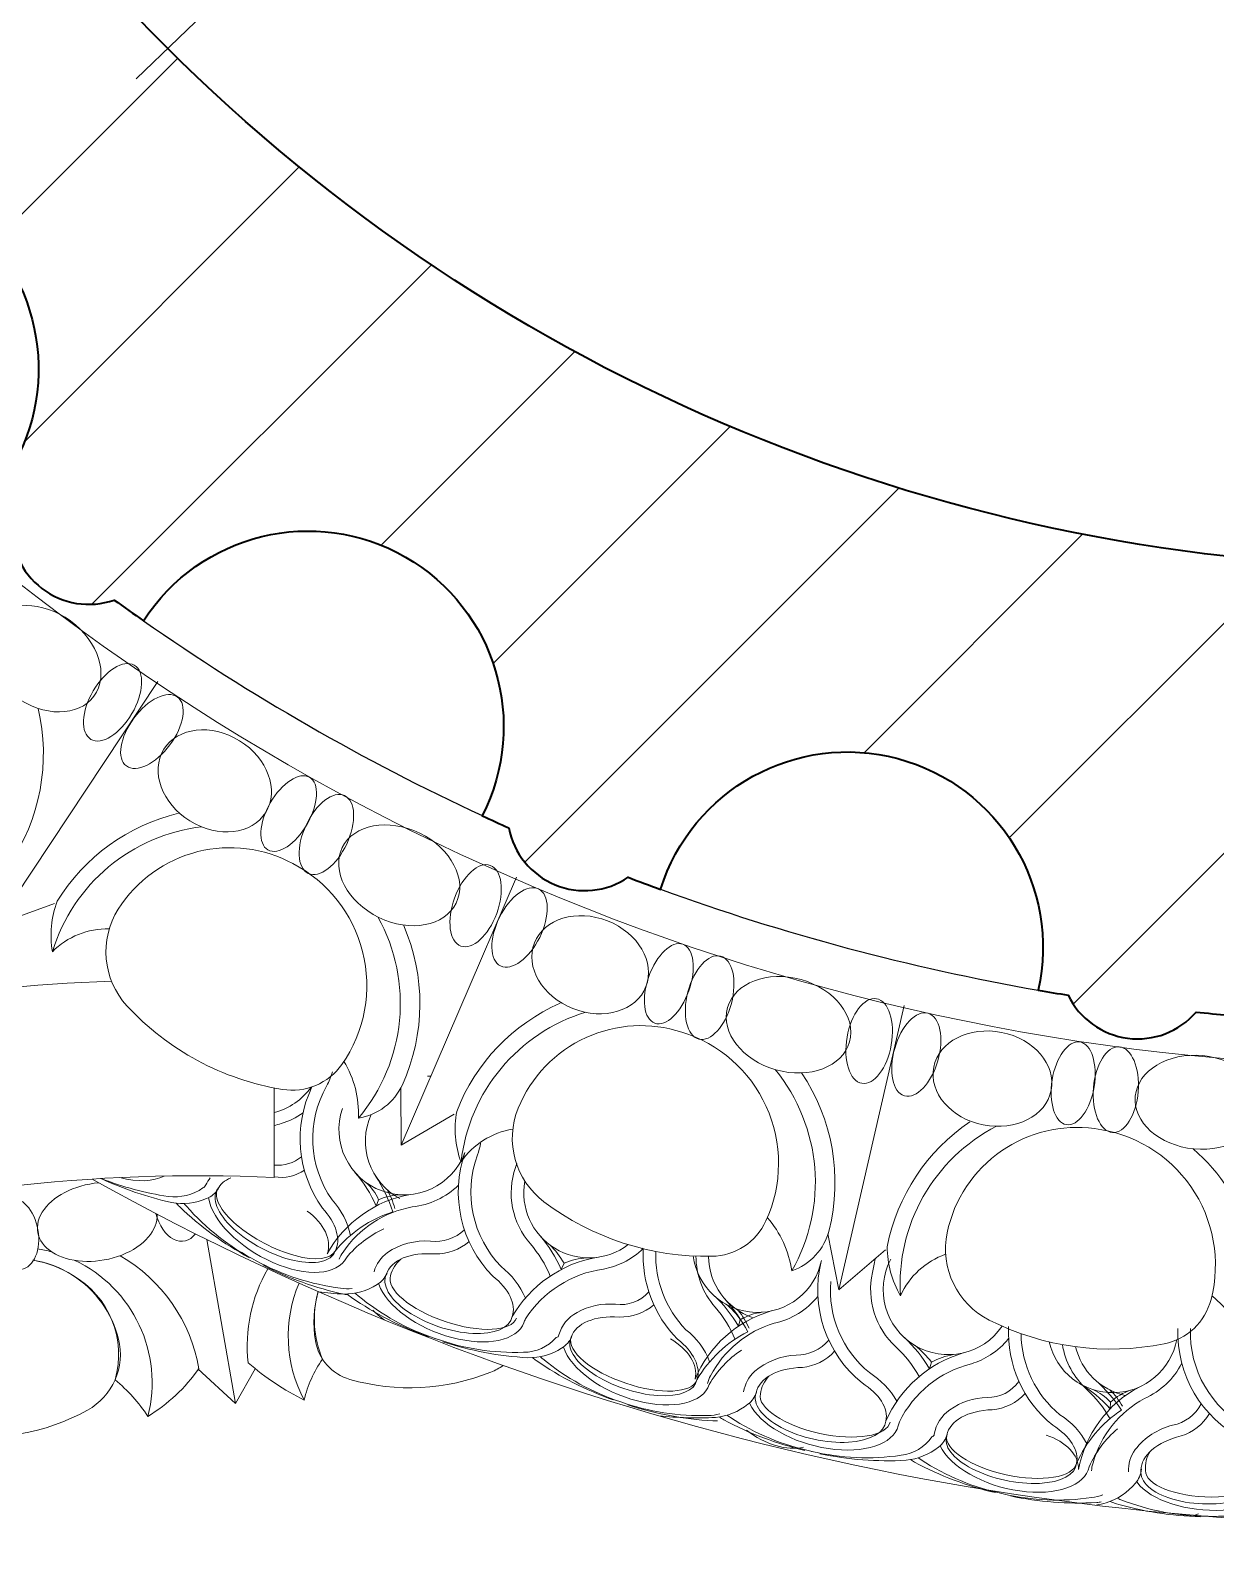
# Model space of a CAD drawing. Header units: millimetres. Extents: x 542654 to 551203, y 315718 to 321804.
# Drawn here: x 548899.4 to 549035.9, y 320376.5 to 320551.6 of the extents above; entities that cross this region are included whole.
import ezdxf

# ---------------------------------------------------------------- set-up
doc = ezdxf.new("R2010")
doc.units = ezdxf.units.MM
doc.linetypes.add('ACAD_ISO03W100', pattern=[30, 12, -18])
doc.layers.add('cad-block.com', color=250, linetype='Continuous')

# ---------------------------------------------------------------- blocks, each defined once
blk = doc.blocks.new('AUDIT_I_050208175754-3')
at = {"color": 1, "lineweight": 0, "extrusion": (0, 0, -1)}
blk.add_ellipse((-40.33650283608586, 14.35041518660728), major_axis=(-9.23457115782823, 4.352480762293402), ratio=0.6129114235948918, start_param=-0.04448087726501027, end_param=-0.04442258573399997, dxfattribs=at)
blk = doc.blocks.new('AUDIT_I_050208175754-2')
at = {"color": 1, "lineweight": 0, "extrusion": (0, 0, -1)}
blk.add_ellipse((-40.33650283608586, 14.35041518660728), major_axis=(-9.23457115782823, 4.352480762293402), ratio=0.6129114235948918, start_param=-0.04448087726501027, end_param=-0.04442258573399997, dxfattribs=at)

msp = doc.modelspace()

# ---------------------------------------------------------------- hatches: boundary and pattern name
at = {"layer": 'cad-block.com', "true_color": 0x000000}
h = msp.add_hatch(dxfattribs=at)
h.set_pattern_fill('ANSI31', color=18, scale=150, style=0)
h.set_pattern_definition([(44.99999999999999, (-1130289.92819479, -83054.89975470159), (-13.25825214724777, 13.25825214724777), [])])
edge = h.paths.add_edge_path()
edge.add_line((549295.3502394432, 320691.5106262274), (549265.0349597755, 320691.5106262274))
edge.add_arc((549059.9646969392, 320694.8956410044), 205.098198492298, 269.99938147343465, 359.05432681606516, ccw=False)
edge.add_arc((549059.9602687354, 320694.8956410047), 205.0981984923021, 180, 270.00061852666295, ccw=False)
edge.add_arc((549059.9602687354, 320694.8956410051), 205.0981984919636, 89.99938147333711, 180.0000000000975, ccw=False)
edge.add_arc((549059.9646969378, 320694.8956410051), 205.0981984919529, 89.13139925986889, 90.00061852617512, ccw=False)
edge.add_line((549063.0738547991, 320899.9702717179), (549063.0738547991, 320930.2460656911))
edge.add_arc((549059.9602703311, 320952.5678236369), 22.5378633865556, 270, 277.94075400922486, ccw=False)
edge.add_arc((549059.9602703311, 320952.5678236369), 22.53786338653299, 182.5065500488923, 270, ccw=False)
edge.add_arc((549059.960270233, 320694.8956421185), 257.6721815134787, 95.01310009446473, 95.84570678451092)
edge.add_arc((549026.9769038995, 320945.4118236154), 8.902075436739691, 40.79360237167856, 154.2074251742295)
edge.add_arc((549059.9602026441, 320694.896052318), 257.6717657870512, 99.15532044960189, 99.93082050326147)
edge.add_arc((548993.5240947681, 320943.8049812905), 22.53786338807205, -162.6736691565967, 12.562441612312512, ccw=False)
edge.add_arc((549059.9602702291, 320694.8956415018), 257.6721821206606, 109.9579529468539, 110.8457065872288)
edge.add_arc((548963.2624264631, 320928.3389676984), 8.90207626530273, 55.79360504823717, 169.2074222942567)
edge.add_arc((549059.951445596, 320694.9151472888), 257.6507731298541, 114.1553052169651, 114.903976463756)
edge.add_arc((548931.3856592408, 320918.3526793521), 22.53786338786781, -147.23597142888912, 27.067224660372574, ccw=False)
edge.add_arc((549059.9602440856, 320694.8956778331), 257.6721373788566, 124.9273256208859, 125.845706625749)
edge.add_arc((548906.1377467347, 320895.357335625), 8.90207626544567, 70.79360505078945, 184.2074222946392)
edge.add_arc((549059.9603323663, 320694.8955654978), 257.6722803167949, 129.1553208344293, 129.9719295723273)
edge.add_arc((548877.8061282537, 320877.1449941859), 22.53786338803598, -132.50839783938852, 42.478457488995275, ccw=False)
edge.add_arc((549059.9603172013, 320694.895602719), 257.6722430915866, 139.9981299854052, 140.8457065329401)
edge.add_arc((548859.4958177847, 320848.7145703535), 8.90207626506134, 85.79360504758253, 199.2074222969938)
edge.add_arc((549059.9483936958, 320694.9041554375), 257.657569309404, 144.1553089525024, 144.9881878688959)
edge.add_arc((548837.1548503542, 320823.5095043951), 22.5378634081106, -118.52905506286521, 58.537889106907016, ccw=False)
edge.add_arc((549059.9602659917, 320694.8956431863), 257.6721776833925, 155.0206835545508, 155.8457065966128)
edge.add_arc((548826.5152099938, 320791.5892992553), 8.902076265433163, 100.7936050484336, 214.2074222933218)
edge.add_arc((549059.9602709402, 320694.895640933), 257.6721831218728, 159.1553207616352, 160.038397984689)
edge.add_arc((548811.0670050352, 320761.3439772318), 22.53786341597088, -102.59739950892299, 72.70155670909872, ccw=False)
edge.add_arc((549059.3028025426, 320695.0061855168), 257.0055016575831, 170.0647475199777, 170.846718208902)
edge.add_arc((548809.4434967518, 320727.8745152298), 8.902075714178846, 115.7936033535497, 229.2074239862133)
edge.add_arc((549059.9602722527, 320694.8956409743), 257.6721844003948, 174.1553206907866, 174.9868998939646)
edge.add_arc((548801.3098420047, 320692.9217979315), 24.56876146915646, 4.608082949052516, 85.41516163115381, ccw=False)
edge.add_arc((548801.3098420047, 320696.8694840778), 24.56876146916632, 274.58483836883, 355.3919170507445, ccw=False)
edge.add_arc((549059.9602722527, 320694.8956410349), 257.6721844003947, 185.0131001060354, 185.8446793092134)
edge.add_arc((548809.4434967518, 320661.9167667794), 8.902075714209039, 130.7925760137867, 244.2063966464503)
edge.add_arc((549059.3028025426, 320694.7850964924), 257.0055016575824, 189.1532817910979, 189.9352524800223)
edge.add_arc((548811.0670050352, 320628.4473047774), 22.5378634160599, -72.70155670909872, 102.59739950892288, ccw=False)
edge.add_arc((549059.9602709402, 320694.8956410762), 257.6721831218734, 199.961602015311, 200.8446792383648)
edge.add_arc((548826.5152099938, 320598.2019827539), 8.902076265382094, 145.7925777066781, 259.2063949515664)
edge.add_arc((549059.9602659917, 320694.8956388229), 257.6721776833921, 204.1542934033872, 204.9793164454492)
edge.add_arc((548837.1548503542, 320566.2817776141), 22.53786340817902, -58.537889106907016, 118.5290550628653, ccw=False)
edge.add_arc((549059.9483936958, 320694.8871265717), 257.6575693094043, 215.0118121311041, 215.8446910474976)
edge.add_arc((548859.4958177847, 320541.0767116557), 8.902076264964093, 160.7925777030062, 274.2063949524175)
edge.add_arc((549059.9603172013, 320694.8956792902), 257.6722430915839, 219.1542934670599, 220.0018700145948)
edge.add_arc((548877.8061282537, 320512.6462878233), 22.53786338803818, -42.47845748899522, 132.5083978393885, ccw=False)
edge.add_arc((549059.9603323663, 320694.8957165114), 257.672280316796, 230.0280704276727, 230.8446791655706)
edge.add_arc((548906.1377467347, 320494.4339463842), 8.902076265361798, 175.7925777053608, 289.2063949492106)
edge.add_arc((549059.9602440856, 320694.8956041761), 257.6721373788604, 234.154293374251, 235.072674379114)
edge.add_arc((548931.3856592408, 320471.4386026571), 22.53786338804687, -27.067224660372517, 147.2359714288891, ccw=False)
edge.add_arc((549059.951445596, 320694.8761347205), 257.6507731298516, 245.096023536244, 245.8446947830348)
edge.add_arc((548963.2624264631, 320461.4523143108), 8.902076265412523, 190.7925777057433, 304.2063949517628)
edge.add_arc((549059.9602702291, 320694.8956405075), 257.6721821206631, 249.1542934127712, 250.0420470531461)
edge.add_arc((548993.5240947681, 320445.9863007187), 22.53786338800109, -12.562441612312512, 162.6736691565967, ccw=False)
edge.add_arc((549059.9602026441, 320694.8952296912), 257.6717657870494, 260.0691794967385, 260.8446795503981)
edge.add_arc((549026.9769038995, 320444.3794583938), 8.902075436528206, 205.7925748257705, 319.2063976283214)
edge.add_arc((549059.960270233, 320694.8956398907), 257.6721815134792, 264.154293215489, 264.9868999055353)
edge.add_arc((549059.9602703311, 320437.2234583723), 22.53786338656067, 90, 177.4934499511077, ccw=False)
edge.add_arc((549059.9602703311, 320437.2234583723), 22.53786338653299, 2.5065500488922225, 90, ccw=False)
edge.add_arc((549059.9602704293, 320694.8956398907), 257.6721815134787, 275.0131000944647, 275.8457067845109)
edge.add_arc((549092.9436367628, 320444.3794583938), 8.902075436739691, 220.7936023716786, 334.2074251742295)
edge.add_arc((549059.9603380181, 320694.8952296912), 257.6717657870512, 279.1553204496019, 279.9308205032615)
edge.add_arc((549126.3964458941, 320445.9863007187), 22.53786338807205, 17.32633084340341, 192.5624416123124, ccw=False)
edge.add_arc((549059.9602704331, 320694.8956405075), 257.6721821206606, 289.9579529468539, 290.8457065872288)
edge.add_arc((549156.6581141992, 320461.4523143108), 8.90207626530273, 235.7936050482372, 349.2074222942567)
edge.add_arc((549059.9690950663, 320694.8761347205), 257.6507731298541, 294.1553052169652, 294.903976463756)
edge.add_arc((549188.5348814215, 320471.4386026571), 22.53786338786781, 32.764028571110885, 207.0672246603726, ccw=False)
edge.add_arc((549059.9602965766, 320694.8956041761), 257.6721373788566, 304.927325620886, 305.845706625749)
edge.add_arc((549213.7827939276, 320494.4339463842), 8.90207626544567, 250.7936050507894, 364.2074222946392)
edge.add_arc((549059.960208296, 320694.8957165114), 257.6722803167949, 309.1553208344293, 309.9719295723273)
edge.add_arc((549242.1144124086, 320512.6462878233), 22.53786338803598, 47.49160216061148, 222.4784574889952, ccw=False)
edge.add_arc((549059.9602234609, 320694.8956792902), 257.6722430915866, 319.9981299854052, 320.8457065329401)
edge.add_arc((549260.4247228776, 320541.0767116557), 8.90207626506134, 265.7936050475825, 379.2074222969937)
edge.add_arc((549059.9721469665, 320694.8871265717), 257.657569309404, 324.1553089525024, 324.9881878688959)
edge.add_arc((549282.7656903081, 320566.2817776141), 22.5378634081106, 61.470944937134675, 238.53788910690702, ccw=False)
edge.add_arc((549059.9602746705, 320694.8956388229), 257.6721776833925, 335.0206835545508, 335.8457065966128)
edge.add_arc((549293.4053306684, 320598.2019827539), 8.902076265433163, 280.7936050484336, 394.2074222933219)
edge.add_arc((549059.960269722, 320694.8956410762), 257.6721831218728, 339.1553207616352, 340.038397984689)
edge.add_arc((549308.853535627, 320628.4473047774), 22.53786341597088, 77.40260049107712, 252.7015567090987, ccw=False)
edge.add_arc((549060.6177381197, 320694.7850964924), 257.0055016575831, 350.0647475199777, 350.8467182089021)
edge.add_arc((549310.4770439104, 320661.9167667794), 8.902075714178846, 295.7936033535498, 409.2074239862133)
edge.add_arc((549059.9602684096, 320694.8956410349), 257.6721844003948, 354.1553206907866, 354.9868998939645)
edge.add_arc((549318.7087217714, 320697.0672663772), 24.77388174687306, 192.9613831981066, 265.2257478343733, ccw=False)

# ---------------------------------------------------------------- linework, layer by layer
at = {"layer": 'cad-block.com', "color": 18, "lineweight": 40, "true_color": 0x000000}
for points in [[(549265.0349597755, 320691.5106262274, -0.4093906995668117), (549059.9624828375, 320489.7974425243, -0.4142167242541547), (548854.8620702435, 320694.8956410047, -0.4142167242551216), (549059.9624828375, 320899.993839485, -0.003792702715042156)], [(548826.3906686883, 320586.0829816196, -0.9747263286390225), (548848.9181412659, 320547.057306908, 0.003634135838858413), (548851.0892866356, 320544.0053966622, 0.5396485667132956), (548860.1487807159, 320532.198614943, 0.003698267214772418), (548862.5773331093, 320529.2607118141, -0.9571818337928022), (548894.4285078999, 320497.4261767528, 0.00356314287331035), (548897.2596617311, 320495.0870685041, 0.539648566677763), (548909.0662810067, 320486.027362723, 0.004007214529428363), (548912.433422678, 320483.6356521105, -0.9514820255522861), (548951.4550236493, 320461.1830725232, 0.003266706187878643), (548954.5178144267, 320459.7853643511, 0.5396485666941866), (548968.2669573056, 320454.0901384857, 0.003873575366401809), (548972.0089086327, 320452.6983832312, -0.9592680278618435), (549015.5223915414, 320441.0842373599, 0.003383770235960611), (549018.961696241, 320440.5060370031, 0.5396485980025186), (549033.7163804501, 320438.5634113767, 0.003632948011659591), (549037.4439705302, 320438.2091202338, -0.4014574803637749), (549059.9602703311, 320459.7613217589, -0.4014574803637749), (549082.4765701321, 320438.2091202338, 0.003632948011659591), (549086.2041602122, 320438.5634113767, 0.5396485980025186), (549100.9588444212, 320440.5060370031, 0.003383770235960611), (549104.3981491209, 320441.0842373599, -0.9592680278618435), (549147.9116320296, 320452.6983832312, 0.003873575366401809)]]:
    msp.add_lwpolyline(points, format="xyb", dxfattribs=at)
at = {"layer": 'cad-block.com', "color": 18, "linetype": 'ACAD_ISO03W100', "ltscale": 5, "true_color": 0x000000}
msp.add_lwpolyline([(549063.0738547991, 320691.5106262274), (548609.3196118235, 320255.9429352189)], dxfattribs=at)
at = {"layer": 'cad-block.com', "color": 18, "lineweight": 15, "true_color": 0x000000}
for points in [[(548896.6214097716, 320455.1066922977), (548895.5175495192, 320448.6327152926), (548914.0925262974, 320476.6604121898)], [(548942.0623025217, 320429.7949198958), (548942.1321549879, 320423.2278805071), (548955.4040857212, 320454.1218509565)], [(548895.5175495192, 320448.6327152926), (548902.1643813275, 320451.0537391923)], [(548991.292532912, 320413.0037027973), (548992.5338529821, 320406.5546710708), (549000.0761668975, 320439.3219574465)], [(548927.4906740334, 320419.5080568393), (548927.4906740334, 320429.8199451476)], [(548942.1321549879, 320423.2278805071), (548948.2398789658, 320426.7968352039)], [(548939.5267040884, 320416.9515750134), (548939.2527793392, 320416.2221738443)], [(548923.0328022062, 320393.4878086972), (548919.749547232, 320412.3630253019)], [(548992.5338529821, 320406.5546710708), (548997.9061618546, 320411.1568474246)], [(548960.8863896022, 320409.6311347866), (548960.5636752286, 320408.9014693996)], [(548981.17628417, 320403.1262635815), (548980.9849284816, 320402.3709862591)], [(549003.2159779295, 320398.2194408476), (549002.9761627894, 320397.4584908871)], [(548923.0328022062, 320393.4878086972), (548918.6992331136, 320397.4512848396)], [(548923.0328022062, 320393.4878086972), (548925.2989164563, 320397.4816259754)], [(549023.835183589, 320393.6444308888), (549023.8023130861, 320392.865983483)]]:
    msp.add_lwpolyline(points, dxfattribs=at)
for points in [[(548900.2860290635, 320473.5496328406, -0.2130945807377177), (548896.8915437398, 320455.4700038427, -0.2533180050321516), (548891.2106886293, 320452.5907630574)], [(548901.9454025477, 320445.5152167485, -0.1340135458429711), (548902.4931212623, 320451.3309364946, -0.1987600577535222), (548916.4603619546, 320461.4635493386, -0.1987600577535222)], [(548908.4876647537, 320448.1514390412, 0.2058573888676325), (548901.9454025477, 320445.5152167485, -0.298490108731957), (548919.1741481835, 320459.9111695837, -0.298490108731957)], [(548929.6346163863, 320455.6790520952, 0.1868931219809899), (548918.7000169263, 320457.0436628105, 0.192304486639795), (548909.5253612915, 320450.4195748198, 0.3399529294739398), (548910.5290622364, 320439.2856177611, 0.1674493087802602), (548928.4327121743, 320429.6512529005, 0.2879766260579993), (548935.291885306, 320432.5425471992, 0.2180784738168152), (548937.677601172, 320445.5305175048, 0.2143948941150089), (548929.6346163863, 320455.6790520952, 258.9759845790608)], [(548939.4446093857, 320449.5159589833, -0.311690360007664), (548937.1877704065, 320426.3533011063, 0.1486403219882209), (548935.5249868375, 320432.8847072546)], [(548942.3749156793, 320448.5958178377, -0.2130945807377177), (548942.2632235443, 320430.2006271573, -0.2533180050321516), (548937.1877704065, 320426.3533011063)], [(548908.7413376262, 320442.1301781915, 0.1215964526631225), (548805.4723185904, 320412.5417742835, 0.04170015928973449), (548765.525551561, 320387.4220783825, 0.01249402046207615), (548722.0551340923, 320352.790169162, 0.02987787234464714), (548635.8781124332, 320275.3754797921, 18.56229109734386)], [(548949.0133606328, 320421.3082189246, -0.1340135458429711), (548948.5138404242, 320427.1282766143, -0.1987600577535222), (548960.4473739256, 320439.5920013267, -0.1987600577535222)], [(548954.9797703291, 320425.0702420648, 0.2058573888676325), (548949.0133606328, 320421.3082189246, -0.298490108731957), (548963.3947366026, 320438.5491341961, -0.298490108731957)], [(548974.4427745356, 320436.2528172967, 0.1868931219809899), (548963.440237934, 320435.643050032, 0.192304486639795), (548955.5957993728, 320427.4872158387, 0.3399529294739398), (548958.5714152314, 320416.7114037744, 0.1674493087802602), (548977.9076284203, 320410.4286872584, 0.2879766260579993), (548984.1403112855, 320414.4982699243, 0.2180784738168152), (548984.1685960705, 320427.7035042213, 0.2143948941150089), (548974.4427745356, 320436.2528172967, 258.9759845790608)], [(548934.2067853028, 320431.6726780801, 0.08129400801952823), (548934.2067853028, 320431.6726780801, -0.04936054108310819), (548933.5323629729, 320430.043350117, 0.2886783798462148), (548934.1619255526, 320416.9199156302, -0.142364981114793), (548936.2730944259, 320412.8255870102, -0.1176463554004925)], [(548985.1955796811, 320431.9404095158, -0.311690360007664), (548987.1108612972, 320408.7470109196, 0.1486403219882209), (548984.3085717437, 320414.8765532121)], [(548988.2430922918, 320431.558281808, -0.2130945807377177), (548991.4177832227, 320413.4387660109, -0.2533180050321516), (548987.1108612972, 320408.7470109196)], [(548931.8417443677, 320429.9420634634, 0.2729438594654384), (548933.0381366318, 320415.9923824898), (548933.0381366318, 320415.9923824898)], [(548927.4906740334, 320425.5064178975, 0.02299648667136706), (548928.2872746466, 320425.7136321903)], [(548999.6472436327, 320405.8945459535, -0.1340135458429711), (548998.11653949, 320411.5318801434, -0.1987600577535222), (549007.6328122176, 320425.9261223593, -0.1987600577535222)], [(549004.8460354989, 320410.6614554211, 0.2058573888676325), (548999.6472436327, 320405.8945459535, -0.298490108731957), (549010.7190206791, 320425.4262864579, -0.298490108731957)], [(549021.999535314, 320425.1395756633, 0.1868931219809899), (549011.282692151, 320422.5750288393, 0.192304486639795), (549005.020597373, 320413.1495836655, 0.3399529294739398), (549009.8724893999, 320403.0782600616, 0.1674493087802602), (549030.0197840407, 320400.3491235704, 0.2879766260579993), (549035.4256530841, 320405.4661948674, 0.2180784738168152), (549033.0955976889, 320418.4642660593, 0.2143948941150089), (549021.999535314, 320425.1395756633, 258.9759845790608)], [(548949.4725278188, 320422.3747795543, 0.2860639007675846), (548952.666824095, 320408.1547515863), (548952.666824095, 320408.1547515863)], [(548951.269983206, 320423.4594403544, 0.08129413277660845), (548951.269983206, 320423.4594403544, -0.03911376948336023), (548950.9196843662, 320422.1054250569, 0.2889986882896473), (548953.638894577, 320409.2387930627, -0.1236306832518425), (548956.4276340553, 320405.6168250135, -0.05243664725731233)], [(549033.3495485976, 320422.8164575461, -0.311690360007664), (549039.3753920841, 320400.3377731464, 0.1486403219882209), (549035.5236644384, 320405.8684430516)], [(548927.4906740334, 320420.9294489325, 0.1972413159608206), (548930.6434169778, 320421.903224887)], [(548955.4509894471, 320421.1470585357, -0.01064613200521222), (548955.2797571607, 320420.6572110346, 0.2685753290273732), (548957.0018331239, 320411.8529939737, -0.08091129804994578), (548959.3025311776, 320408.1542470659)], [(548927.4906740334, 320419.5080568393, 0.1660282011182276), (548810.2832771492, 320385.5094970635, 0.04726177686208911), (548736.6683398895, 320339.0207454155, 0.02219620544148303), (548650.9551363154, 320261.9106179469, -124.0133869715448)], [(548921.0637557666, 320418.2385728491, -0.1601448225805242), (548919.6927037253, 320417.083255527, -0.1424863907101287), (548915.6778167506, 320416.6244695762, -0.0531715298055527), (548907.5171933627, 320419.3845661104, -0.06545076657054481)], [(548919.6190652376, 320418.648940467, -0.1351894834480795), (548919.2789361896, 320418.2985776545, -0.1875687473044174), (548915.2805192341, 320417.3268748718, -0.05680088397147901), (548907.567664965, 320419.3875464026, -0.07100685427145058)], [(548920.1313535064, 320419.4875684791, 0.05894460785938682), (548919.6190832349, 320418.6489660447, 0.4676188278867018)], [(548927.4906740334, 320419.5792855903, -0.1323140851333765), (548927.4906740334, 320419.5792855903, 0.1884710252884012), (548930.9740535121, 320420.3458619263)], [(548939.5267040884, 320416.9515750134, 0.09777680343069729), (548938.0583289242, 320418.9409326446, 19.62214790169406)], [(548933.6029585769, 320410.7015812718, -0.2276659225157252), (548943.1918922014, 320417.5544032797, -0.2276659225157252)], [(548939.5267040884, 320416.9515750134, -0.1000153837581104), (548942.1536213087, 320417.5239828686, 1.326627110479913)], [(548941.3734627797, 320415.9403888274, 0.08041000249801118), (548940.4533768324, 320418.1481365591, 19.62214790169406)], [(548916.216422842, 320416.5531208292, 0.01772987560415296), (548916.5699119099, 320416.1497720428, 0.06545878783432321), (548924.6137393098, 320410.2690947963, 0.06545878783432321)], [(548917.1075575633, 320416.5241347999, 0.02032591852625524), (548917.3743439555, 320416.2127314578, 0.0934071345365674), (548925.4319215104, 320409.9008689083)], [(548934.5093350376, 320411.0240125165, -0.1454534642226424), (548941.1610246145, 320415.541260828, -0.1454534642226424)], [(548935.4278806114, 320410.9090103016, -0.2037250508605081), (548943.3920727451, 320416.1143266723, 0.06819457060785858), (548943.3920727451, 320416.1143266723, 0.06819457060785858)], [(548935.810367211, 320410.264310546, -0.1150936679564388), (548940.1174054176, 320413.5800618429, -0.1134690861886452)], [(548940.1174054176, 320413.5800618429, -4.011307997187903e-06), (548940.1175895474, 320413.5801470969, -4.011307997187903e-06)], [(548940.5314966736, 320410.857656103, -0.1672442304403456), (548945.5003831844, 320412.1778328894, 0.2217226737848675), (548949.4020314034, 320413.4879805942, 0.2146604960165688)], [(548946.0366334728, 320410.6973030866, -0.1657191547833823), (548946.0366334728, 320410.6973030866, 0.1849440011394801), (548949.9365140891, 320412.1244695857)], [(548958.0982407426, 320412.8064022231, -0.07742998018000305), (548960.5636752286, 320408.9014693996)], [(548960.8863896022, 320409.6311347866, 0.0701497647828372), (548959.2458727804, 320411.7417490356, 19.62214790169406)], [(548899.6804459468, 320409.9973624966, -0.1015510039931717), (548904.2649848048, 320408.2485754567, -0.192304486639795), (548909.5544412875, 320400.9017752924, -0.3399529294739398), (548905.9784010861, 320392.7045634303, -0.1674493087802602), (548889.9539815035, 320389.9171911607, -0.2879766260579993), (548885.478526744, 320393.8454632385, -0.2180784738168152), (548886.9505475387, 320404.3066162828, -0.122255654063694), (548891.3704991309, 320408.4929825666, -0.122255654063694)], [(548899.7626193046, 320409.9661478869, -0.09637943234446558), (548904.2649848048, 320408.2485754567)], [(548901.8606466616, 320410.9454423276, 0.02687425067792056), (548900.2196419656, 320411.2926523889, 0.02687425067792056)], [(548904.2649848048, 320408.2485754567, -0.3463907237082941), (548909.1597542788, 320396.1953266913, -0.07799127761777704), (548912.9369547875, 320391.9819428765, 0.3599771877418305), (548904.4625845217, 320409.9924456666, 0.3599771877418305)], [(548909.729847732, 320410.4997975173, -0.2233890258847), (548918.8214517577, 320397.4725441973, -0.09981037998795982), (548912.9369547875, 320391.9819428765)], [(548936.4695048863, 320406.7248230343, -0.06601365320413208), (548935.1433649356, 320406.7572445106, -0.09317738445733435), (548925.4319215083, 320409.9008689094)], [(548934.984668806, 320410.0805234054, -0.0862428906813868), (548935.4278806114, 320410.9090103016)], [(548940.5314966736, 320410.857656103, 0.1728172742705527), (548938.9960550764, 320408.642941243, 0.4676188278867018)], [(548940.894790912, 320408.2098910056, -0.1504615405489408), (548942.0797746624, 320410.1126728544, 1140.797871223531)], [(548954.9095918438, 320403.4836618171, -0.220602931579307), (548964.636349038, 320410.2956008807, 0.06657103639854184), (548964.636349038, 320410.2956008807)], [(548960.8863896022, 320409.6311347866, -0.08432165372934922), (548963.516051601, 320410.2459280866, 1.326627110479913)], [(548970.0122750056, 320411.3003748231, 0.2111884375293398), (548973.9580441047, 320400.8792086079), (548973.9580441047, 320400.8792086079)], [(548971.4525954481, 320410.9874124823, 0.2040270939639829), (548974.9199830354, 320401.9736914808, -0.142364981114793), (548977.6555505935, 320398.2673144092)], [(548976.0832144691, 320410.4564471491, 0.1811313195059639), (548978.2930427617, 320404.5774754739, -0.08129422225567336), (548980.6016585785, 320400.8596954608)], [(548996.7091448618, 320410.1314255009, -0.03289212412528517), (548996.4212912272, 320408.5558288714, 0.2685753290273732), (548999.1090052722, 320399.9968583205, -0.08091129804994578), (549001.8056518708, 320396.5760342467)], [(548930.9485840872, 320393.8606823914, -0.06194991254739004), (548924.4987638493, 320398.1470161377, -0.1615522005604619), (548926.7689084728, 320408.9869357886, -0.1615522005604619)], [(548936.0751918177, 320405.9838186597, -0.01864164841437225), (548935.5406469617, 320406.0547971107, -0.06545076657054481), (548926.1706131768, 320409.4406304397, -0.06545076657054481)], [(548940.4922706422, 320408.4844734073, -0.1548886681919902), (548939.336993526, 320407.1651360678, -0.1424863907101287), (548935.4462043947, 320406.0735491932, -0.01736747866314462), (548932.5806844172, 320406.3507281175, -0.01736747866314462)], [(548940.4333843543, 320408.4304030722, -0.0002004684768084793), (548940.4330434543, 320408.4281040423, -0.0002004684768084793)], [(548956.4557421623, 320403.2270347532, -0.2205218555470418), (548965.4297916029, 320408.9494388659, 0.06782837915378175), (548967.7213268483, 320409.7209699258, 0.06782837915378175)], [(548990.5129924072, 320409.8440479253, 0.2906125725140851), (548995.2108098113, 320395.8407336615), (548995.2108098113, 320395.8407336615)], [(548930.3659015212, 320407.3386367371, 0.2271321544751916), (548930.9485840872, 320393.8606823914, -0.09536257170912249), (548933.0585722768, 320398.5880200237, -0.1683640189656311), (548932.5493075481, 320406.3645761188)], [(548991.6039056231, 320407.5266213914, 0.2452434074202578), (548996.0566815423, 320397.0258783611, -0.1236306832518425), (548999.2298462772, 320393.7354762589)], [(548953.8828866207, 320397.8580764009, -0.05553006838561878), (548952.4526417692, 320397.087391448, -0.1674493087802602), (548936.2091471858, 320396.2505217556, -0.2879766260579993), (548932.2394552549, 320400.6892786523, -0.1133447217006492), (548932.562039396, 320406.3589527251)], [(548935.9126837947, 320406.0841409194, 0.02028392980060335), (548936.3832981067, 320405.6905224515, 0.06545076657054481), (548945.2589879982, 320401.1646491205, 0.06545076657054481)], [(548936.7985421779, 320406.1978355079, 0.02411871754607995), (548937.1674006572, 320405.8806327137, 0.09317738445733435), (548946.0996234391, 320400.9399946991)], [(548962.384777661, 320403.957534779, -0.1502442328655701), (548966.7993612299, 320404.9010978737, 0.2515595765838431), (548970.6535857855, 320406.3338667349, 0.2113301293379997)], [(548967.2338853631, 320403.4289740766, -0.1323140851333765), (548967.2338853631, 320403.4289740766, 0.1876029884278811), (548971.227740028, 320404.8489267309)], [(548981.17628417, 320403.1262635815, 0.09777680343069729), (548979.4963737521, 320404.9405321382, 19.62214790169406)], [(548956.267951591, 320402.7806170756, -0.07688595830741593), (548956.4557421623, 320403.2270347532, -0.7114846862738027)], [(548962.3847776613, 320403.957534779, 0.2078308600824326), (548960.2872693501, 320401.3674174357, 0.4676188278867018)], [(548975.9821011893, 320396.2579562337, -0.2276659225157252), (548984.7520251037, 320404.1317896122, -0.2276659225157252)], [(548982.1955115579, 320402.1537655088, 0.08041000249801118), (548980.9359572602, 320404.1870463966, 19.62214790169406)], [(548981.17628417, 320403.1262635815, -0.1000153837581104), (548983.7235301769, 320403.9864278768, 1.326627110479913)], [(548960.2872556506, 320401.3673893203, -0.3750117897702141), (548959.9877587287, 320401.0879786525, -0.2148768276570719), (548956.2142491415, 320399.3720304958, -0.09405944675999973), (548946.0218900348, 320400.966551142, -0.07100685427145058)], [(548961.7788283043, 320401.192051576, -0.1601448225805242), (548960.6090078306, 320399.8333529806, -0.1424863907101287), (548956.7182186993, 320398.7417661063, -0.06545076657054481), (548946.9289088224, 320400.5940113905, -0.06545076657054481)], [(548976.2008221211, 320396.2081196866, -0.1454534642226424), (548982.0492669814, 320401.7259271542, -0.1454534642226424)], [(548977.7727685069, 320396.6664630178, -0.2037250508605081), (548985.1106544222, 320402.7227907136, 0.06819457060785858), (548985.1106544222, 320402.7227907136, 0.06819457060785858)], [(549012.0945706784, 320402.3426886243, 0.2388879323321754), (549017.1774818368, 320390.9709394901), (549017.1774818368, 320390.9709394901)], [(549013.5321784252, 320401.5193825517, 0.2205873834987164), (549018.012126699, 320392.165337757, -0.142364981114793), (549021.1418071281, 320388.7851511838)], [(549031.6009302313, 320402.1294722137, 0.2906125725140851), (549039.0629310147, 320389.3826748495), (549039.0629310147, 320389.3826748495)], [(549033.053540406, 320402.0933401363, 0.2889986882892175), (549039.6485867923, 320390.7157443354, -0.1236306832518425), (549043.4275358312, 320388.1437286689)], [(548977.6061336661, 320395.6650439454, -0.1150936679564388), (548981.330900782, 320399.6236920364, -0.1134690861886452)], [(548981.330900782, 320399.6236920364, -4.011307997187903e-06), (548981.3310690065, 320399.6238054939, -4.011307997187903e-06)], [(548982.8506060982, 320397.1813412181, -0.1672442304403456), (548987.642462439, 320399.0443529505, 0.2217226737848675), (548991.3747739925, 320400.7790564701, 0.2146604960165688)], [(548988.3395746954, 320397.6324154974, -0.1657191547833823), (548988.3395746954, 320397.6324154974, 0.1849440011394801), (548992.057153889, 320399.4832201815)], [(549000.0929326771, 320401.0659625336, -0.07742998018000305), (549002.9761627894, 320397.4584908871)], [(549003.2159779295, 320398.2194408476, 0.0701497647828372), (549001.3515418447, 320400.1351302891, 19.62214790169406)], [(549018.2934540887, 320400.2534016641, 0.1674355845916138), (549021.0756642753, 320395.1270873271, -0.08129422225567336), (549023.7822903001, 320391.6882254836)], [(548957.2613163516, 320398.7570011146, 0.01772987560415296), (548957.6744647538, 320398.4150169597, 0.06545878783432321), (548966.5513054209, 320393.8887354957, 0.06545878783432321)], [(548958.1457154974, 320398.8701356906, 0.02032591852625524), (548958.4586395308, 320398.6051346152, 0.0934071345365674), (548967.4176433166, 320393.6553451182)], [(548997.9577018234, 320391.4471393375, -0.220602931579307), (549006.8691326939, 320399.2956244877, 0.06657103639854184), (549006.8691326939, 320399.2956244877)], [(548999.5227735224, 320391.3635400915, -0.2205218555470418), (549007.8069517734, 320398.0457450343, 0.06782837915378175), (549009.9988042085, 320399.0666156726, 0.06782837915378175)], [(549003.2159779295, 320398.2194408476, -0.08432165372934922), (549005.7612518684, 320399.1220335611, 1.326627110479913)], [(548977.4241568636, 320395.7939395717, -0.0862428906813868), (548977.7727685069, 320396.6664630178)], [(548982.8506060982, 320397.1813412181, 0.1728172742705527), (548981.5702124324, 320394.8100262092, 0.4676188278867018)], [(548983.5052580569, 320394.5901882843, -0.1504615405489408), (548984.4719438413, 320396.6126333012, 1140.797871223531)], [(549005.3342442715, 320392.7469778259, -0.1502442328655701), (549009.6169768372, 320394.1742343446, 0.2515595765838431), (549013.2885603018, 320396.0255442584, 0.2113301293379997)], [(548983.0747729058, 320394.8184438378, -0.1548886681854051), (548982.0729151749, 320393.3791393811, -0.1424863907101287), (548978.3271605729, 320391.8628529866, -0.03938967993501843), (548971.808740424, 320392.0540439133, -0.03938967993501843)], [(548983.0222453591, 320394.7581773222, -0.0002004684768084793), (548983.0221614898, 320394.7558546692, -0.0002004684768084793)], [(549010.2120581595, 320392.7593711299, -0.1323140851333765), (549010.2120581595, 320392.7593711299, 0.1876029884278811), (549014.0238317933, 320394.6134267903)], [(549020.1552100782, 320385.8591256528, -0.2276659225157252), (549027.129755472, 320395.3598905739, -0.2276659225157252)], [(549023.835183589, 320393.6444308888, 0.09777680343069729), (549021.8197815071, 320395.076849772, 19.62214790169406)], [(549025.2228210617, 320393.1510500579, 0.08041000249801118), (549023.7455733164, 320395.0321261585, 19.62214790169406)], [(549023.835183589, 320393.6444308888, -0.1000153837581104), (549026.1527167498, 320395.0072899731, 1.326627110479913)], [(548978.8199001724, 320392.2754709356, -0.06601365320413208), (548977.5054880148, 320392.0965323976, -0.09317738445733435), (548967.4176433141, 320393.6553451189)], [(548978.5484782008, 320391.4811785508, -0.01864164841437225), (548978.0094489766, 320391.4662239758, -0.06545076657054481), (548968.2201390996, 320393.3184692601, -0.06545076657054481)], [(549005.3342442715, 320392.7469778259, 0.2078308600824326), (549003.5368766313, 320389.9402504549, 0.4676188278867018)], [(549019.9243839586, 320386.5773471477, -0.1454534642226424), (549025.1249193036, 320392.7096337242, -0.1454534642226424)], [(549021.8245076282, 320386.6251628092, -0.2037250508605081), (549027.7689241368, 320394.0539976598, 0.06819457060785858), (549027.7689241368, 320394.0539976598, 0.06819457060785858)], [(549026.6897662886, 320388.1674962136, -0.1672442304403456), (549030.9994152684, 320390.9709985905, 0.2217226737848675), (549034.2981445827, 320393.4322443609, 0.2146604960165688)], [(548978.7895888294, 320391.925105078, 0.02028392980060335), (548979.3009474449, 320391.5860981524, 0.06545076657054481), (548988.6237554464, 320388.0723179338, 0.06545076657054481)], [(548979.657377264, 320392.136327159, 0.02411871754607995), (548980.059134182, 320391.8619814478, 0.09317738445733435), (548989.484117731, 320387.942262973)], [(548999.3856421475, 320390.8990521716, -0.07688595830741593), (548999.5227735224, 320391.3635400915, -0.7114846862738027)], [(549031.9705156084, 320389.731443429, -0.1657191547833823), (549031.9705156084, 320389.731443429, 0.1849440011394801), (549035.2310830724, 320392.303324618)], [(549003.536866134, 320389.9402209942, -0.3750117897702141), (549003.2701986643, 320389.629323602, -0.2148768276570719), (548999.7102328216, 320387.5055307971, -0.09405944675999973), (548989.4039189739, 320387.9600361609, -0.07100685427145058)], [(549005.0386829507, 320389.9313579164, -0.1601448225805242), (549004.0267361307, 320388.4513222927, -0.1424863907101287), (549000.2809815287, 320386.9350358983, -0.06545076657054481), (548990.3466535346, 320387.6903687801, -0.06545076657054481)], [(549021.3812483379, 320386.1934487495, -0.1150936679564388), (549024.6440899658, 320390.5407064236, -0.1134690861886452)], [(549024.6440899658, 320390.5407064236, -4.011307997187903e-06), (549024.6442445718, 320390.5408378355, -4.011307997187903e-06)], [(549001.6854409708, 320387.2209021854, 0.02032591852625524), (549002.0258199783, 320386.9922339713, 0.0934071345365674), (549011.4784341424, 320383.066390068)], [(549026.6897662886, 320388.1674962136, 0.1728172742705527), (549025.921322423, 320385.5844675967, 0.4676188278867018)], [(549027.860433762, 320385.7649599743, -0.1504615405489408), (549028.3931365946, 320387.9423421055, 1140.797871223531)], [(549000.8190406775, 320387.0103984712, 0.01772987560415296), (549001.2675622796, 320386.7163353195, 0.06545878783432321), (549010.591559216, 320383.2022770893, 0.06545878783432321)], [(549021.6616789021, 320385.699790426, -0.0862428906813868), (549021.8245076282, 320386.6251628092)], [(549027.3923702468, 320385.900365325, -0.1548886681879807), (549026.7059959613, 320384.2866099, -0.1424863907101287), (549023.349444927, 320382.0364172151, -0.007141398173215485), (549022.199604844, 320381.7537280524, -0.007141398173215485)], [(549027.3532761228, 320385.8306312193, -0.0002004684768084793), (549027.3536689708, 320385.828340494, -0.0002004684768084793)], [(549048.4196158183, 320385.3093821882, -0.3750117897702141), (549048.2221564584, 320384.9505249339, -0.2148768276570719), (549045.1716935711, 320382.1436532139, -0.09405944675999973), (549034.9902133704, 320380.4810825603, -0.07100685427145058)], [(549022.9633834369, 320382.9593672957, -0.06601365320413208), (549021.6769186176, 320382.6357833213, -0.09317738445733435), (549011.4784341403, 320383.0663900683)], [(549022.7817105702, 320382.1398764485, -0.01864164841437225), (549022.2476636642, 320382.0652437088, -0.06545076657054481), (549012.3133356697, 320382.8205765903, -0.06545076657054481)], [(549023.7893725354, 320382.1919129204, 0.02028392980060335), (549024.3592474982, 320381.9646336736, 0.06545076657054481), (549034.2035749258, 320380.4314611595, 0.06545076657054481)], [(549024.5956331345, 320382.5761203921, 0.02411871754607995), (549025.0450001262, 320382.3897243164, 0.09317738445733435), (549035.0723518525, 320380.4800842519)]]:
    msp.add_lwpolyline(points, format="xyb", dxfattribs=at)
for centre, radius, start, end in [((549059.9602687358, 320694.8956410047), 262.6993663349334, 89.32089854469706, 359.2616943487067), ((548945.5003292535, 320423.6958059727), 7.5, 89.58188959429044, 92.7085517259353), ((549059.9602687361, 320694.8956410033), 315.4104078173555, 240.8909500857121, 302.859405963477), ((548925.6374990428, 320434.2654784379), 7.5, 284.305379891419, 324.4848388291215), ((548942.4537556842, 320425.0180242939), 7.499998160539272, 161.1313136175703, 339.3638036687772), ((548925.6363244022, 320434.2677285805), 8.955450979877552, 287.218427413829, 305.300112730723), ((548945.5003292535, 320423.6958059727), 7.5, 155.9513150942955, 241.9810722310094), ((548925.5073125332, 320410.216997553), 15, 23.5997532233876, 41.18809886277375), ((548923.8841839235, 320409.7621969059), 18.2177606771466, 18.49497110542424, 32.81082144516376), ((548963.7449593189, 320417.742434023), 7.499999999999999, 169.6376839119704, 307.2423932406429), ((548942.4537290416, 320425.0179761535), 8.952958336614847, 276.0161178477853, 314.4551498120699), ((548963.7434417072, 320417.7444686675), 8.955450979877552, 296.3712652530845, 314.4529506075119), ((548983.1908350819, 320411.4675356466), 7.499998160539274, 187.683532959534, 348.3791950006813), ((548985.0361895958, 320410.4668918929), 7.499999999999999, 180.3169135222646, 251.1339100588182), ((549005.1574960775, 320406.5976926586), 7.5, 152.3255054120592, 325.7674192070043), ((548967.9901124232, 320394.8786731563), 15, 29.96610172511872, 47.55444731867819), ((548965.9116706046, 320393.272242321), 18.2177606771466, 27.64780898515678, 41.9636592711187), ((548983.190813942, 320411.4674848484), 8.952958336614849, 282.3824663554305, 320.8214982751537), ((549005.1557622124, 320406.5995464754), 8.955450979877552, 302.737613726434, 320.8192990607245), ((549024.1015135482, 320402.2213944187), 7.499998160539274, 192.7383670264545, 349.560584887859), ((549027.1241782126, 320401.7279004692), 7.5, 193.21950539134, 257.5002585658543), ((549024.1015032423, 320402.2213403715), 8.952958336614849, 294.1817383818849, 332.6207702895953), ((549010.0242288848, 320382.5186596318), 18.2177606771466, 34.0141574386188, 48.33000779404431), ((549012.6141329297, 320382.8747560911), 15, 41.76537375729527, 59.35371936874407)]:
    msp.add_arc(centre, radius, start, end, dxfattribs=at)
at = {"layer": 'cad-block.com', "color": 18, "true_color": 0x000000}
for start, end in [(235.0718123593649, 245.0952266847686), (250.0410654251862, 260.0682597009681)]:
    msp.add_arc((549059.9646969392, 320694.8956410046), 257.6681566445988, start, end, dxfattribs=at)
at = {"layer": 'cad-block.com', "color": 18, "lineweight": 15, "true_color": 0x000000}
for centre, major_axis, ratio in [((548900.8377496734, 320479.2666924832), (5.886161545327627, -4.3126201586022), 0.7390598381815083), ((548908.8713379605, 320474.2478702411), (-2.495695367168957, -4.267960665941989), 0.522860745780063), ((548920.6460109358, 320465.199486472), (5.868189329186881, -3.63045205760756), 0.7871460497677624), ((548929.1648908134, 320461.4318103192), (-2.399589142181964, -4.184304841199131), 0.5076449431615204), ((548933.50781405, 320459.0169547836), (-2.094044807046084, -4.478723027584973), 0.522860745780063), ((548941.8969494943, 320454.3195154991), (6.561616571685301, -3.192299850618778), 0.7390598381815086), ((548950.6975800275, 320450.8158003733), (-1.693514712252737, -4.644996397320469), 0.522860745780063), ((548963.898680473, 320444.0152768985), (6.422127358607442, -2.524303534758751), 0.787146049767763), ((548972.9534030012, 320441.8292535891), (-1.613890278137417, -4.545524526992848), 0.5076449431615205), ((548977.6577227791, 320440.228664663), (-1.26068576903523, -4.78065424429425), 0.522860745780063), ((548986.7508015392, 320437.1046531357), (7.026175842512909, -1.969376398803397), 0.7390598381815086), ((548996.0356148126, 320435.2286574145), (-0.836903101056164, -4.872738122573303), 0.5228607457800631), ((549010.2388484987, 320430.8945686508), (6.769652930578369, -1.33702181929893), 0.787146049767762), ((549019.5383874426, 320430.3604587743), (-0.7763196526401932, -4.760647314418978), 0.5076449431615205), ((549024.4529030551, 320429.6255807041), (-0.3868072531118762, -4.928931300056501), 0.522860745780063), ((549033.9576660952, 320428.175405233), (7.264908040605411, -0.6831555691221769), 0.7390598381815084)]:
    msp.add_ellipse(centre, major_axis=major_axis, ratio=ratio, dxfattribs=at)
at = {"layer": 'cad-block.com', "color": 18, "lineweight": 15, "true_color": 0x000000, "extrusion": (0, 0, -1)}
for centre, major_axis, ratio in [((548913.406072549, 320470.8832162659), (-2.943637613810715, -3.972276577769397), 0.522860745780063), ((548955.7602217313, 320448.3149259), (-2.187054775332371, -4.434047250699124), 0.5228607457800631), ((549001.463446162, 320433.6719426036), (-1.360178196860181, -4.753303996645159), 0.5228607457800631), ((548897.6278405421, 320413.0236798481), (0.7150864072863871, -4.110984658397987), 0.6447306791566821)]:
    msp.add_ellipse(centre, major_axis=major_axis, ratio=ratio, dxfattribs=at)
at = {"layer": 'cad-block.com', "color": 18, "lineweight": 15, "true_color": 0x000000}
for centre, major_axis, ratio, start_param, end_param in [((548907.1121536576, 320414.3895903605), (6.854243701117444, 1.192263389474052), 0.6399669981577556, 1.434390057577308, 6.216971825832405), ((548908.1249252467, 320425.2040132986), (-7.74913260505134, 4.523374993647872), 0.522000339929997, 2.063083722195815, 2.836588293097106), ((548927.9829156721, 320414.6357039438), (-7.759427829297743, 4.497067572464263), 0.5227615162026547, 0.4019345787057376, 3.172064918161754), ((548927.6455599808, 320414.406417482), (-6.778884120181478, 3.573542095088269), 0.4501896451261426, -0.06052452055348834, 3.202117175541269), ((548927.7428441432, 320414.590983833), (-6.766471646764971, 3.566998759940652), 0.3930797628838228, 1.591136111755986e-10, 3.141592653748907), ((548916.4117348606, 320416.2910497406), (0.7150864072863871, -4.110984658397987), 0.6447306791566821, 4.827004546785219, 6.834929238732195), ((548947.5951695218, 320405.731191454), (-7.259942314763182, 2.449379002349722), 0.4694320589303421, -0.0580492583120884, 3.199641912300215), ((548948.1425046885, 320405.7646377019), (-7.247713775679125, 2.445253304996556), 0.3930797628673785, 3.184126295963097e-10, 3.141592653908206), ((548947.8967582255, 320406.0106433004), (-8.369993911336303, 3.233137700045457), 0.5220003398991578, 0.4154210272868013, 3.142304614356696), ((548942.0615827352, 320407.313779195), (-5.014750236427607, 4.822284600754164), 0.6399669981761134, 1.544426589928821, 1.791151129896261), ((548969.1829935119, 320398.7356770675), (-8.375973367805798, 3.205527590288985), 0.5227615161956423, 0.4019345787250768, 3.172064918133993), ((548968.8864054638, 320398.4556472945), (-7.261010504753267, 2.449734571339414), 0.4501896451010625, -0.06052452071151149, 3.20211717532559), ((548968.95309225, 320398.6533385149), (-7.247715233371429, 2.445248984394817), 0.393079762899139, 2.903672857712536e-10, 3.14159265388016), ((548990.4391680871, 320392.8697474475), (-7.486771811013369, 1.629253743499451), 0.4694320588955374, -0.0580492582129768, 3.199641912436551), ((548990.9794192611, 320392.9636788329), (-7.474161203816993, 1.626509452654652), 0.3930797628761989, 3.000855119950074e-10, 3.141592653889878), ((548990.7079098729, 320393.1809177122), (-8.676885234128578, 2.285090829534852), 0.5220003399351214, 0.4154210273853771, 3.142304614297481), ((548984.7642201036, 320393.8289825959), (-5.518545560202178, 4.236484816581279), 0.6399669981714313, 1.544426589869957, 2.675730612909074), ((549012.4058560777, 320387.9999538694), (-7.487872841161276, 1.629488672626662), 0.4501896451483148, -0.06052452075377213, 3.202117175235358), ((549012.4502105818, 320388.2038205513), (-7.474162173449546, 1.626504997147219), 0.3930797628683982, 2.399580534273582e-10, 3.141592653829751), ((549012.669563962, 320388.3111439975), (-8.679766262739417, 2.256987951823422), 0.5227615162044487, 0.4019345787195887, 3.172064918134639), ((549035.1990661916, 320385.8582915888), (-8.960806168533464, 0.4625259707153664), 0.5220003399168314, 0.4154210273483303, 3.142304614350189), ((549034.999632144, 320385.4987430643), (-7.661731919576027, 0.06390542545611973), 0.4694320589368848, -0.05804925826607832, 3.199641912316114), ((549035.5092603742, 320385.7011621912), (-7.648826612095172, 0.06379778420278073), 0.3930797628561999, 2.484432659599634e-10, 3.141592653838236), ((549029.2484480152, 320385.2772756828), (-6.268230350847078, 3.018515690807018), 0.6399669981806111, 2.583987861960624, 2.675730612779073)]:
    msp.add_ellipse(centre, major_axis=major_axis, ratio=ratio, start_param=start_param, end_param=end_param, dxfattribs=at)
at = {"layer": 'cad-block.com', "color": 18, "lineweight": 15, "true_color": 0x000000, "extrusion": (0, 0, -1)}
for centre, major_axis, ratio, start_param, end_param in [((548927.7428373668, 320414.590975851), (-6.76647164741115, 3.566998758880503), 0.5705456951300262, 1.649866909758657e-10, 0.4385235648120052), ((548926.9995981962, 320413.020935225), (-6.618771870306983, 2.261736544582287), 0.6239376343196167, 2.050869990828748, 3.141592653553205), ((548927.7428373668, 320414.590975851), (-6.766471647238858, 3.566998759041708), 0.5705456949868338, 2.125815471050531, 3.141592653713023), ((548947.6618564257, 320405.9288826347), (-7.247713775868008, 2.445253304436711), 0.5705456950408525, 2.125817142492225, 3.141592653505808), ((548968.9530868297, 320398.6533295567), (-7.247715233746116, 2.445248983284245), 0.5705456950465589, 6.851874623237109e-11, 1.145541110512412), ((548969.162280173, 320397.8307920118), (-6.828748546233801, 1.513864776030282), 0.6239376342707773, 2.050869990863304, 3.141592653665399), ((548968.9530868297, 320398.6533295567), (-7.247715233736989, 2.44524898366054), 0.570545695003045, 2.125815471009636, 3.14159265365177), ((548990.4835227127, 320393.0736141032), (-7.474161203947779, 1.626509451704421), 0.5705456950144003, -6.581291067675465e-11, 1.158613653121681), ((548990.4835227127, 320393.0736141032), (-7.474161203921224, 1.626509452175689), 0.5705456950730685, 2.125817142468732, 3.141592653495366), ((549012.4502061883, 320388.2038110473), (-7.474162173620642, 1.626504996762221), 0.5705456950003585, -7.503730969915523e-11, 1.145541110438042), ((549012.4502061883, 320388.2038110473), (-7.474162173555911, 1.626504996309204), 0.5705456950706255, 2.125815470999168, 3.141592653539091), ((549013.1578728243, 320386.004185735), (-6.994017541750105, 0.08550960563539069), 0.6239376343541752, 2.050869990788074, 3.14159265344585), ((549035.001362165, 320385.7073718089), (-7.648826612102911, 0.06379778327519418), 0.5705456950549207, 4.138778209039629e-11, 1.158613653136602)]:
    msp.add_ellipse(centre, major_axis=major_axis, ratio=ratio, start_param=start_param, end_param=end_param, dxfattribs=at)
at = {"layer": 'cad-block.com', "color": 18, "lineweight": 15, "true_color": 0x000000, "extrusion": (0, 0, -0.9999999999999999)}
msp.add_ellipse((548947.6618564257, 320405.9288826347), major_axis=(-7.247713776038964, 2.44525330393), ratio=0.5705456950205929, start_param=3.855227248550364e-11, end_param=1.158613653148991, dxfattribs=at)

# ---------------------------------------------------------------- block references
at = {"layer": 'cad-block.com', "color": 18, "lineweight": 15, "true_color": 0x000000, "yscale": 0.75, "zscale": 0.75}
for name, p, xscale, rotation in [('AUDIT_I_050208175754-2', (548976.5392953154, 320391.5775430258), -0.7499999999999999, 136.120872505062), ('AUDIT_I_050208175754-3', (549020.7742324818, 320382.0128579317), -0.75, 142.4872209800217)]:
    msp.add_blockref(name, p, dxfattribs=dict(at, xscale=xscale, rotation=rotation))

doc.saveas('drawing.dxf')
